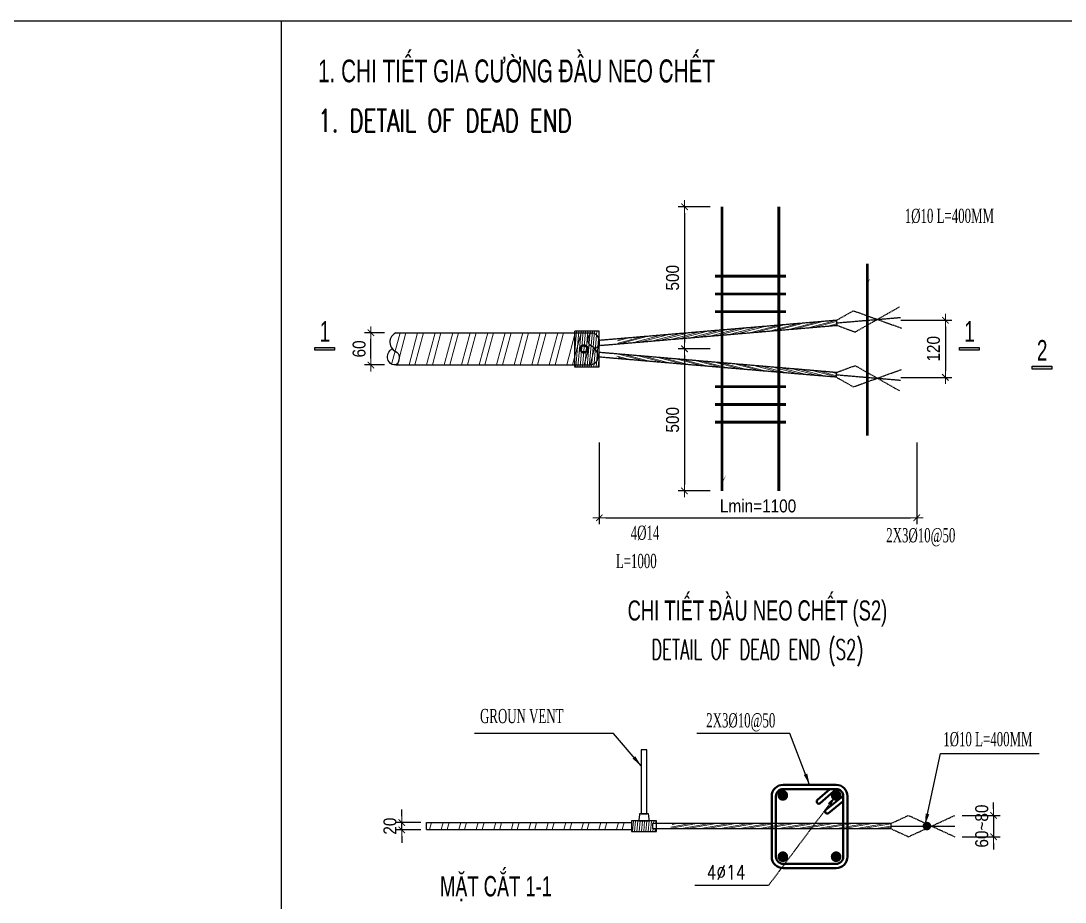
# Model space of a CAD drawing. Header units: millimetres. Extents: x 408913 to 1237273, y -191467 to -86666.
# Drawn here: x 1124516 to 1140679, y -148097 to -134454 of the extents above; entities that cross this region are included whole.
import ezdxf
from ezdxf.enums import TextEntityAlignment as Align

# ---------------------------------------------------------------- set-up
doc = ezdxf.new("R2010")
doc.units = ezdxf.units.MM
doc.header["$LTSCALE"] = 35
doc.header["$PDMODE"] = 3
doc.linetypes.add('DASHED2', pattern=[0.375, 0.25, -0.125])
for name, color, linetype in [('Dimension', 253, 'Continuous'), ('Hatch', 8, 'Continuous'), ('STR.Dim_F-CL-B', 8, 'Continuous'), ('TEXT', 4, 'Continuous'), ('Text25', 7, 'Continuous'), ('Tha', 3, 'DASHED2')]:
    doc.layers.add(name, color=color, linetype=linetype)
for name, color, linetype, lineweight in [('HACTH VAT LIEU', 8, 'Continuous', 9), ('LINKS', 3, 'Continuous', 40), ('NDC_S_DIM', 1, 'Continuous', 9), ('REINF', 4, 'Continuous', 40), ('S-Rebar', 1, 'Continuous', 50)]:
    doc.layers.add(name, color=color, linetype=linetype, lineweight=lineweight)
doc.styles.add('2F', font='')
doc.styles.add('NDC_ARIAL', font='arial.ttf', dxfattribs={"width": 0.85})
doc.styles.add('ROMANS', font='romans', dxfattribs={"width": 0.75, "bigfont": 'vns'})
doc.styles.add('Ros', font='romans.shx', dxfattribs={"width": 0.6})
doc.styles.add('vntime.shx', font='vnsimple.shx', dxfattribs={"width": 0.8})
doc.styles.add('VNTIMEH', font='vntimeh.shx', dxfattribs={"width": 0.8, "bigfont": 'vns.shx'})
doc.styles.get('2F').set_extended_font_data('.VnArial NarrowH')
doc.dimstyles.new('A2_1-10', dxfattribs={"dimscale": 100, "dimtxt": 2, "dimasz": 1, "dimexe": 1, "dimexo": 0, "dimgap": 0.8, "dimtad": 1, "dimdec": 0, "dimlfac": 0.1, "dimdsep": 46, "dimtxsty": 'NDC_ARIAL', "dimblk": 'DIMMARK', "dimcen": 49999.938995, "dimdle": 1.5, "dimclrd": 1, "dimclre": 1, "dimclrt": 3, "dimadec": 0, "dimazin": 0, "dimtfac": 1, "dimtdec": 0, "dimtix": 1, "dimtmove": 2, "dimatfit": 3, "dimfxl": 1, "dimarcsym": 0})
doc.dimstyles.new('S1_20', dxfattribs={"dimscale": 0, "dimtxt": 150, "dimasz": 350, "dimexe": 200, "dimexo": 250, "dimgap": 100, "dimtad": 1, "dimdec": 0, "dimlfac": 0.2, "dimzin": 0, "dimdsep": 46, "dimtxsty": 'Ros', "dimblk": 'DOTSMALL', "dimcen": 0.1, "dimdle": 100, "dimclrd": 67, "dimclre": 23, "dimclrt": 2, "dimadec": 0, "dimazin": 0, "dimtfac": 1, "dimtdec": 0, "dimtix": 1, "dimtmove": 2, "dimatfit": 3, "dimfxl": 1, "dimtolj": 1, "dimtzin": 0, "dimarcsym": 0})

# ---------------------------------------------------------------- blocks, each defined once
blk = doc.blocks.new('DIMMARK')
at = {"layer": 'NDC_S_DIM', "color": 1}
blk.add_line((-1.5, 0), (1, 0), dxfattribs=at)
at = {"layer": 'NDC_S_DIM', "color": 2, "const_width": 0.15}
blk.add_lwpolyline([(-0.5, -0.5), (0.5, 0.5)], dxfattribs=at)
blk = doc.blocks.new('*D446')
at = {"layer": 'DEFPOINTS', "color": 0, "transparency": 16777216}
for p in [(1129934, -139284), (1130143, -139284), (1130143, -139781)]:
    blk.add_point(p, dxfattribs=at)
at = {"layer": 'NDC_S_DIM', "color": 1, "lineweight": -2, "transparency": 16777216}
for p, q in [((1130143, -139284), (1129834, -139284)), ((1129934, -139681), (1129934, -139384)), ((1130143, -139781), (1129834, -139781))]:
    blk.add_line(p, q, dxfattribs=at)
at = {"layer": 'NDC_S_DIM', "color": 1, "lineweight": -2, "transparency": 16777216, "xscale": 100, "yscale": 100, "zscale": 100}
for p, rotation in [((1129934, -139284), 90), ((1129934, -139781), 270)]:
    blk.add_blockref('DIMMARK', p, dxfattribs=dict(at, rotation=rotation))
at = {"layer": 'NDC_S_DIM', "color": 3, "transparency": 16777216, "insert": (1129752, -139533), "char_height": 200, "attachment_point": 5, "rotation": 90, "style": 'NDC_ARIAL'}
blk.add_mtext('60', dxfattribs=at)
blk = doc.blocks.new('DAUCAP')
at = {"layer": 'HACTH VAT LIEU'}
h = blk.add_hatch(dxfattribs=at)
h.set_pattern_fill('ANSI32', color=8, scale=5, angle=325, style=0)
h.set_pattern_definition([(10, (250, 0), (-8.2699945, 46.901469), []), (10, (268.39, -12.877), (-8.2699945, 46.901469), [])])
edge = h.paths.add_edge_path()
edge.add_line((-187429, 384375), (-190494, 384375))
edge.add_spline(control_points=[(-190494, 384375), (-190496, 384374), (-190506, 384360), (-190519, 384350), (-190531, 384340)], knot_values=[767.364284, 767.364284, 767.364284, 767.364284, 774.205303, 818.266051, 818.266051, 818.266051, 818.266051], degree=3, periodic=0)
edge.add_line((-190531, 384340), (-190531, 384337))
edge.add_spline(control_points=[(-190531, 384337), (-190523, 384328), (-190516, 384317), (-190511, 384305)], knot_values=[223.684675, 223.684675, 223.684675, 223.684675, 257.585982, 257.585982, 257.585982, 257.585982], degree=3, periodic=0)
edge.add_line((-190511, 384305), (-187429, 384305))
edge.add_line((-187429, 384305), (-187429, 384375))
at = {"layer": 'Tha'}
for p, q in [((-187429, 384375), (-187179, 384490)), ((-187179, 384490), (-186527, 384190)), ((-187179, 384190), (-186527, 384490)), ((-187429, 384375), (-187429, 384305)), ((-187429, 384340), (-186527, 384340)), ((-187429, 384305), (-187179, 384190))]:
    blk.add_line(p, q, dxfattribs=at)
blk.add_lwpolyline([(-187429, 384375), (-190781, 384375), (-190781, 384305), (-187429, 384305)], dxfattribs=at)
blk = doc.blocks.new('*D447')
at = {"layer": 'DEFPOINTS', "color": 0, "transparency": 16777216}
for p in [(1130412, -146865), (1130709, -146865), (1130709, -146978)]:
    blk.add_point(p, dxfattribs=at)
at = {"layer": 'NDC_S_DIM', "color": 1, "lineweight": -2, "transparency": 16777216}
for p, q in [((1130412, -146765), (1130412, -146665)), ((1130709, -146865), (1130312, -146865)), ((1130412, -146978), (1130412, -146865)), ((1130709, -146978), (1130312, -146978)), ((1130412, -147078), (1130412, -147178))]:
    blk.add_line(p, q, dxfattribs=at)
at = {"layer": 'NDC_S_DIM', "color": 1, "lineweight": -2, "transparency": 16777216, "xscale": 100, "yscale": 100, "zscale": 100}
for p, rotation in [((1130412, -146865), 270), ((1130412, -146978), 90)]:
    blk.add_blockref('DIMMARK', p, dxfattribs=dict(at, rotation=rotation))
at = {"layer": 'NDC_S_DIM', "color": 3, "transparency": 16777216, "insert": (1130229, -146921), "char_height": 200, "attachment_point": 5, "rotation": 90, "style": 'NDC_ARIAL'}
blk.add_mtext('20', dxfattribs=at)
blk = doc.blocks.new('_DOTSMALL')
at = {"color": 0, "linetype": 'ByBlock', "const_width": 0.5}
blk.add_lwpolyline([(-0.0625, 0, 1), (0.0625, 0, 1)], format="xyb", close=True, dxfattribs=at)
blk = doc.blocks.new('*D465')
at = {"layer": 'DEFPOINTS', "color": 0, "transparency": 16777216}
for p in [(1135185, -137332), (1134787, -139531), (1135185, -139531)]:
    blk.add_point(p, dxfattribs=at)
at = {"layer": 'STR.Dim_F-CL-B', "color": 1, "lineweight": -2, "transparency": 16777216}
for p, q in [((1135185, -137332), (1134687, -137332)), ((1134787, -137432), (1134787, -139431)), ((1135185, -139531), (1134687, -139531))]:
    blk.add_line(p, q, dxfattribs=at)
at = {"layer": 'STR.Dim_F-CL-B', "color": 1, "lineweight": -2, "transparency": 16777216, "xscale": 100, "yscale": 100, "zscale": 100}
for p, rotation in [((1134787, -137332), 90), ((1134787, -139531), 270)]:
    blk.add_blockref('DIMMARK', p, dxfattribs=dict(at, rotation=rotation))
at = {"layer": 'STR.Dim_F-CL-B', "color": 3, "transparency": 16777216, "insert": (1134604, -138431), "char_height": 200, "attachment_point": 5, "rotation": 90, "style": 'NDC_ARIAL'}
blk.add_mtext('500', dxfattribs=at)
blk = doc.blocks.new('*D466')
at = {"layer": 'DEFPOINTS', "color": 0, "transparency": 16777216}
for p in [(1135185, -139531), (1134787, -141730), (1135185, -141730)]:
    blk.add_point(p, dxfattribs=at)
at = {"layer": 'STR.Dim_F-CL-B', "color": 1, "lineweight": -2, "transparency": 16777216}
for p, q in [((1135185, -139531), (1134687, -139531)), ((1134787, -139631), (1134787, -141630)), ((1135185, -141730), (1134687, -141730))]:
    blk.add_line(p, q, dxfattribs=at)
at = {"layer": 'STR.Dim_F-CL-B', "color": 1, "lineweight": -2, "transparency": 16777216, "xscale": 100, "yscale": 100, "zscale": 100}
for p, rotation in [((1134787, -139531), 90), ((1134787, -141730), 270)]:
    blk.add_blockref('DIMMARK', p, dxfattribs=dict(at, rotation=rotation))
at = {"layer": 'STR.Dim_F-CL-B', "color": 3, "transparency": 16777216, "insert": (1134604, -140630), "char_height": 200, "attachment_point": 5, "rotation": 90, "style": 'NDC_ARIAL'}
blk.add_mtext('500', dxfattribs=at)
blk = doc.blocks.new('*D469')
at = {"layer": 'DEFPOINTS', "color": 0, "transparency": 16777216}
for p in [(1133468, -140983), (1138384, -140983), (1138384, -142147)]:
    blk.add_point(p, dxfattribs=at)
at = {"layer": 'STR.Dim_F-CL-B', "color": 1, "lineweight": -2, "transparency": 16777216}
for p, q in [((1133468, -140983), (1133468, -142247)), ((1138384, -140983), (1138384, -142247)), ((1133568, -142147), (1138284, -142147))]:
    blk.add_line(p, q, dxfattribs=at)
at = {"layer": 'STR.Dim_F-CL-B', "color": 1, "lineweight": -2, "transparency": 16777216, "xscale": 100, "yscale": 100, "zscale": 100, "rotation": 180}
blk.add_blockref('DIMMARK', (1133468, -142147), dxfattribs=at)
at = {"layer": 'STR.Dim_F-CL-B', "color": 1, "lineweight": -2, "transparency": 16777216, "xscale": 100, "yscale": 100, "zscale": 100}
blk.add_blockref('DIMMARK', (1138384, -142147), dxfattribs=at)
at = {"layer": 'STR.Dim_F-CL-B', "color": 3, "transparency": 16777216, "insert": (1135926, -141965), "char_height": 200, "attachment_point": 5, "style": 'NDC_ARIAL'}
blk.add_mtext('Lmin=1100', dxfattribs=at)
blk = doc.blocks.new('*D472')
at = {"layer": 'DEFPOINTS', "color": 0, "transparency": 16777216}
for p in [(1139086, -146755), (1139086, -147085), (1139571, -147085)]:
    blk.add_point(p, dxfattribs=at)
at = {"layer": 'STR.Dim_F-CL-B', "color": 1, "lineweight": -2, "transparency": 16777216}
for p, q in [((1139571, -146655), (1139571, -146555)), ((1139086, -146755), (1139671, -146755)), ((1139571, -146755), (1139571, -147085)), ((1139086, -147085), (1139671, -147085)), ((1139571, -147185), (1139571, -147285))]:
    blk.add_line(p, q, dxfattribs=at)
at = {"layer": 'STR.Dim_F-CL-B', "color": 1, "lineweight": -2, "transparency": 16777216, "xscale": 100, "yscale": 100, "zscale": 100}
for p, rotation in [((1139571, -146755), 270), ((1139571, -147085), 90)]:
    blk.add_blockref('DIMMARK', p, dxfattribs=dict(at, rotation=rotation))
at = {"layer": 'STR.Dim_F-CL-B', "color": 3, "transparency": 16777216, "insert": (1139389, -146920), "char_height": 200, "attachment_point": 5, "rotation": 90, "style": 'NDC_ARIAL'}
blk.add_mtext('60~80', dxfattribs=at)
blk = doc.blocks.new('*D474')
at = {"layer": 'DEFPOINTS', "color": 0, "transparency": 16777216}
for p in [(1138138, -139088), (1138138, -139973), (1138825, -139973)]:
    blk.add_point(p, dxfattribs=at)
at = {"layer": 'NDC_S_DIM', "color": 1, "lineweight": -2, "transparency": 16777216}
for p, q in [((1138138, -139088), (1138925, -139088)), ((1138825, -139188), (1138825, -139873)), ((1138138, -139973), (1138925, -139973))]:
    blk.add_line(p, q, dxfattribs=at)
at = {"layer": 'NDC_S_DIM', "color": 1, "lineweight": -2, "transparency": 16777216, "xscale": 100, "yscale": 100, "zscale": 100}
for p, rotation in [((1138825, -139088), 90), ((1138825, -139973), 270)]:
    blk.add_blockref('DIMMARK', p, dxfattribs=dict(at, rotation=rotation))
at = {"layer": 'NDC_S_DIM', "color": 3, "transparency": 16777216, "insert": (1138642, -139531), "char_height": 200, "attachment_point": 5, "rotation": 90, "style": 'NDC_ARIAL'}
blk.add_mtext('120', dxfattribs=at)

msp = doc.modelspace()

# ---------------------------------------------------------------- hatches: boundary and pattern name
at = {"layer": 'Dimension', "ltscale": 200}
h = msp.add_hatch(color=1, dxfattribs=at)
h.dxf.hatch_style = 1
h.paths.add_polyline_path([(1129067.5, -139508.3), (1129372.2, -139508.3), (1129372.2, -139552), (1129067.5, -139552)])
h = msp.add_hatch(color=1, dxfattribs=at)
h.dxf.hatch_style = 1
h.paths.add_polyline_path([(1139044.2, -139508.3), (1139348.9, -139508.3), (1139348.9, -139552), (1139044.2, -139552)])
h = msp.add_hatch(color=1, dxfattribs=at)
h.dxf.hatch_style = 1
h.paths.add_polyline_path([(1140168.4, -139801.3), (1140473.1, -139801.3), (1140473.1, -139845), (1140168.4, -139845)])
at = {"layer": 'HACTH VAT LIEU'}
h = msp.add_hatch(dxfattribs=at)
h.set_pattern_fill('ANSI32', color=256, scale=27.5, angle=30, style=0)
h.set_pattern_definition([(75, (1343264.3, -562305.3), (-253.0122, 67.79441), []), (75, (1343371.23, -562243.56), (-253.0122, 67.79441), [])])
edge = h.paths.add_edge_path()
edge.add_spline(control_points=[(1133348.7, -139777.6), (1133378.2, -139764.4), (1133477.4, -139720.1), (1133435.3, -139516.1), (1133269, -139466.8), (1133299.5, -139302.5), (1133344.8, -139284)], knot_values=[0, 0, 0, 0, 83.2165849, 279.3644883, 366.3702352, 524.5268753, 524.5268753, 524.5268753, 524.5268753], degree=3, periodic=0)
edge.add_line((1133344.8, -139284), (1130317.4, -139284))
edge.add_spline(control_points=[(1130317.4, -139284), (1130286.8, -139306.3), (1130236.6, -139369.7), (1130238.5, -139547.1), (1130207.6, -139589.9), (1130239, -139759.1), (1130288, -139781.3)], knot_values=[0, 0, 0, 0, 98.9949494, 270.6020588, 357.6078057, 520.2023936, 520.2023936, 520.2023936, 520.2023936], degree=3, periodic=0)
edge.add_line((1130288, -139781.3), (1133346, -139779))
h = msp.add_hatch(dxfattribs=at)
h.set_pattern_fill('ANSI31', color=256, scale=11, angle=40, style=0)
h.set_pattern_definition([(85, (1343264.29, -563128.25), (-34.7920998, 3.0439143), [])])
h.paths.add_polyline_path([(1133467.7, -139257.9), (1133082.7, -139257.9), (1133082.7, -139807.9), (1133467.7, -139807.9)])
h = msp.add_hatch(dxfattribs=at)
h.set_pattern_fill('ANSI32', color=256, scale=27.5, angle=30, style=0)
h.set_pattern_definition([(75, (1344150.8, -565017.72), (-253.0122, 67.79441), []), (75, (1344257.73, -564955.98), (-253.0122, 67.79441), [])])
h.paths.add_polyline_path([(1133969.2, -146865.2), (1130794.7, -146865.2), (1130794.7, -146975.2), (1133969.2, -146975.2)])
h = msp.add_hatch(dxfattribs=at)
h.set_pattern_fill('ANSI31', color=256, scale=11, angle=40, style=0)
h.set_pattern_definition([(85, (1344150.793, -565017.72), (-34.7920998, 3.0439143), [])])
h.paths.add_polyline_path([(1134291.7, -146881.1), (1134354.2, -146881.1), (1134354.2, -146839.1), (1133969.2, -146839.1), (1133969.2, -147004.1), (1134354.2, -147004.1), (1134354.2, -146958.1), (1134291.7, -146958.1)])

# ---------------------------------------------------------------- linework, layer by layer
at = {"layer": 'Dimension', "color": 1, "ltscale": 200}
for points in [[(1129067.5, -139508.3), (1129372.2, -139508.3), (1129372.2, -139552), (1129067.5, -139552)], [(1139044.2, -139508.3), (1139348.9, -139508.3), (1139348.9, -139552), (1139044.2, -139552)], [(1140168.4, -139801.3), (1140473.1, -139801.3), (1140473.1, -139845), (1140168.4, -139845)]]:
    msp.add_lwpolyline(points, close=True, dxfattribs=at)
at = {"layer": 'Hatch', "color": 9, "linetype": 'Continuous'}
for points in [[(1137641.9, -138488, 0, 99, 0), (1137781.1, -138281.8, 0, 0, 0), (1138235.8, -137672.4, 0, 0, 0), (1139649.8, -137672.4, 0, 0, 0)], [(1136358.2, -140445.6, 0, 99, 0), (1136519.2, -140723.6, 0, 0, 0), (1137655.5, -142670.9, 0, 0, 0), (1139143.4, -142670.9, 0, 0, 0)], [(1135383.5, -141561.9, 0, 99, 0), (1135270.6, -141815.1, 0, 0, 0), (1134878.3, -142600.6, 0, 0, 0), (1133554.7, -142600.6, 0, 0, 0)]]:
    msp.add_lwpolyline(points, format="xyseb", dxfattribs=at)
at = {"layer": 'LINKS'}
for p, q in [((1137035.2, -146346.6), (1136844.4, -146515.9)), ((1137134.7, -146346.6), (1136888.2, -146565.2)), ((1137231.6, -146460.8), (1136975.7, -146668.3)), ((1137244.7, -146535.1), (1137017.2, -146719.6))]:
    msp.add_line(p, q, dxfattribs=at)
for points in [[(1136313.5, -146280.6), (1137134.7, -146280.6, -0.4142136), (1137310.7, -146456.6), (1137310.7, -147394.3, -0.4142136), (1137134.7, -147570.3), (1136313.5, -147570.3, -0.4142136), (1136137.5, -147394.3), (1136137.5, -146456.6, -0.4142136)], [(1136313.5, -146346.6), (1137134.7, -146346.6, -0.4142136), (1137244.7, -146456.6), (1137244.7, -147394.3, -0.4142136), (1137134.7, -147504.3), (1136313.5, -147504.3, -0.4142136), (1136203.5, -147394.3), (1136203.5, -146456.6, -0.4142136)]]:
    msp.add_lwpolyline(points, format="xyb", close=True, dxfattribs=at)
for centre, start, end in [((1136866.3, -146540.5), 131.57623, 311.57623), ((1136996.4, -146694), 129.04169, 309.04169)]:
    msp.add_arc(centre, 33, start, end, dxfattribs=at)
at = {"layer": 'REINF'}
for points, const_width in [([(1136268.3, -146444.8, 1), (1136351.1, -146444.8, 1)], 82.2), ([(1137093.3, -146444.8, 1), (1137176.1, -146444.8, 1)], 82.2), ([(1138506.3, -146919.6, 1), (1138572.6, -146919.6, 1)], 65.8), ([(1136268.3, -147394.3, -1), (1136351.1, -147394.3, -1)], 82.2), ([(1137093.3, -147394.3, -1), (1137176.1, -147394.3, -1)], 82.2)]:
    msp.add_lwpolyline(points, format="xyb", close=True, dxfattribs=dict(at, const_width=const_width))
at = {"layer": 'S-Rebar', "color": 1, "linetype": 'ByBlock', "const_width": 44}
for points in [[(1135368.2, -137332.1), (1135368.2, -141732.6)], [(1136248.2, -137332.1), (1136248.2, -141732.6)], [(1137618.6, -138211.7), (1137618.6, -140873.6)], [(1135258.2, -138406.5), (1136358.2, -138406.5)], [(1135258.2, -138681.5), (1136358.2, -138681.5)], [(1135258.2, -138956.5), (1136358.2, -138956.5)], [(1135258.2, -140117.3), (1136358.2, -140117.3)], [(1135258.2, -140392.3), (1136358.2, -140392.3)], [(1135258.2, -140667.3), (1136358.2, -140667.3)]]:
    msp.add_lwpolyline(points, dxfattribs=at)
at = {"layer": 'STR.Dim_F-CL-B'}
for points in [[(1081461, -134454.2), (1153173, -134454.2)], [(1128542.6, -134454.2), (1128542.6, -186337.2)]]:
    msp.add_lwpolyline(points, dxfattribs=at)
at = {"layer": 'Tha', "linetype": 'Continuous', "ltscale": 1000}
for p, q in [((1130317.4, -139284), (1133348.7, -139284)), ((1130317.4, -139779), (1133348.7, -139779)), ((1130794.7, -146865.2), (1133969.2, -146865.2)), ((1130794.7, -146975.2), (1133969.2, -146975.2))]:
    msp.add_line(p, q, dxfattribs=at)
at = {"layer": 'Tha'}
msp.add_line((1130794.7, -146975.2), (1130794.7, -146865.2), dxfattribs=at)
for points in [[(1133467.7, -139807.9), (1133467.7, -139257.9), (1133082.7, -139257.9), (1133082.7, -139807.9)], [(1134117.7, -146729.1), (1134205.7, -146729.1), (1134205.7, -145738.6), (1134117.7, -145738.6)], [(1134244.2, -146839.1), (1134230.4, -146729.1), (1134092.9, -146729.1), (1134079.2, -146839.1)], [(1134354.2, -147004.1), (1134354.2, -146839.1), (1133969.2, -146839.1), (1133969.2, -147004.1)]]:
    msp.add_lwpolyline(points, close=True, dxfattribs=at)
for radius in [64.4, 47.9]:
    msp.add_circle((1133229, -139532.9), radius, dxfattribs=at)
at = {"layer": 'Tha', "color": 1, "linetype": 'Continuous', "ltscale": 1000}
for points in [[(1130317.4, -139284), (1130240.4, -139361), (1130278.9, -139545.8), (1130354.8, -139604.1), (1130317.4, -139779), (1130214, -139733.9), (1130225, -139563.4), (1130260.9, -139530.8)], [(1133348.7, -139777.6), (1133425.7, -139728.1), (1133387.2, -139515.8), (1133311.3, -139457.5), (1133348.7, -139282.6), (1133452.1, -139355.2), (1133441.1, -139498.2), (1133405.2, -139530.8)]]:
    msp.add_spline(points, degree=3, dxfattribs=at)

# ---------------------------------------------------------------- block references
at = {"layer": 'Tha', "yscale": 1.1, "zscale": 1.1}
for p, xscale, rotation in [((1378269.5, -542988.1), 1.1, 4.842890018998317), ((1378269.5, 263926.5), -1.1, 175.1571099810017)]:
    msp.add_blockref('DAUCAP', p, dxfattribs=dict(at, xscale=xscale, rotation=rotation))
at = {"layer": 'Tha', "xscale": 1.1, "yscale": 1.1, "zscale": 1.1}
msp.add_blockref('DAUCAP', (1344150.8, -569694.1), dxfattribs=at)

# ---------------------------------------------------------------- texts
at = {"color": 2, "style": 'ROMANS', "width": 0.7}
msp.add_text('1. DETAIL OF DEAD END', height=350, dxfattribs=at).set_placement((1129116.2, -136174.4))
at = {"color": 2, "style": 'ROMANS', "width": 0.6}
msp.add_text('DETAIL OF DEAD END (S2)', height=310, dxfattribs=at).set_placement((1135916.4, -144342.1), align=Align.CENTER)
at = {"layer": 'Dimension', "color": 7, "style": 'VNTIMEH', "width": 0.6}
for s, p in [('1%%C10 L=400MM', (1138196.9, -137582.3)), ('4%%C14', (1133955.4, -142488.1)), ('2X3%%C10@50', (1137910.5, -142527.4)), ('L=1000', (1133724.8, -142926.2)), ('2X3%%C10@50', (1135123.9, -145392.5)), ('1%%C10 L=400MM', (1138792.9, -145683.9))]:
    msp.add_text(s, height=220, dxfattribs=at).set_placement(p)
at = {"layer": 'Dimension', "color": 2, "style": 'VNTIMEH', "width": 0.6}
msp.add_text('GROUN VENT', height=220, dxfattribs=at).set_placement((1131623.4, -145326))
at = {"layer": 'TEXT', "color": 7, "linetype": 'Continuous', "style": '2F', "width": 0.8}
msp.add_text('1. chi tiÕt gia c\xadêng ®Çu neo chÕt', height=350, dxfattribs=at).set_placement((1129116.2, -135404.4))
for s, height, p in [('1', 319.4, (1129222.4, -139421.8)), ('1', 319.4, (1139199, -139421.8)), ('2', 319.4, (1140323.3, -139714.9)), ('CHI TIÕT §ÇU NEO CHÕT (S2)', 310, (1135916.4, -143736.9)), ('MÆT C¾T 1-1', 310, (1131870, -148005.4, -2.2))]:
    msp.add_text(s, height=height, dxfattribs=at).set_placement(p, align=Align.CENTER)
at = {"layer": 'Text25', "color": 7, "linetype": 'Continuous', "style": 'vntime.shx', "width": 0.8}
msp.add_text('4%%C14', height=220, dxfattribs=at).set_placement((1135129.2, -147746.4))

# ---------------------------------------------------------------- dimensions: what is measured, and where the dimension line sits
at = {"layer": 'NDC_S_DIM'}
for base, p1, p2, text, picture, middle in [((1138824.5, -139973.3), (1138137.8, -139088.3), (1138137.8, -139973.3), '120', '*D474', (1138642.4, -139530.8)), ((1129934.3, -139284), (1130143.5, -139781.3), (1130143.5, -139284), '60', '*D446', (1129752.2, -139532.6)), ((1130411.5, -146865.2), (1130708.6, -146977.5), (1130708.6, -146865.2), '20', '*D447', (1130229.4, -146921.4))]:
    dim = msp.add_linear_dim(base=base, p1=p1, p2=p2, angle=90, text=text, dimstyle='A2_1-10', dxfattribs=at)
    dim.commit()
    dim.dimension.update_dxf_attribs({"geometry": picture, "text_midpoint": middle})
at = {"layer": 'STR.Dim_F-CL-B'}
for base, p1, p2, text, picture, middle in [((1134786.5, -139530.8), (1135185.1, -137332.1), (1135185.1, -139530.8), '500', '*D465', (1134604.4, -138431.4)), ((1134786.5, -141729.5), (1135185.1, -139530.8), (1135185.1, -141729.5), '500', '*D466', (1134604.4, -140630.2)), ((1139571.4, -147084.6), (1139086, -146754.6), (1139086, -147084.6), '60~80', '*D472', (1139389.3, -146919.6))]:
    dim = msp.add_linear_dim(base=base, p1=p1, p2=p2, angle=90, text=text, dimstyle='A2_1-10', dxfattribs=at)
    dim.commit()
    dim.dimension.update_dxf_attribs({"geometry": picture, "text_midpoint": middle})
dim = msp.add_linear_dim(base=(1138383.8, -142147.5), p1=(1133467.7, -140983.2), p2=(1138383.8, -140983.2), text='Lmin=1100', dimstyle='A2_1-10', dxfattribs=at)
dim.commit()
dim.dimension.update_dxf_attribs({"geometry": '*D469', "text_midpoint": (1135925.7, -141965.4)})

# ---------------------------------------------------------------- leaders
at = {"layer": 'Hatch', "color": 9, "linetype": 'Continuous'}
for points in [[(1134117.7, -145989.3), (1133687.9, -145488.3), (1131539.7, -145488.3)], [(1136724.1, -146280.6), (1136416.1, -145488.3), (1134980, -145488.3)], [(1138511, -146902.7), (1138750.9, -145794.5), (1140276.9, -145794.5)]]:
    msp.add_leader(points, dimstyle='S1_20', override={"dimscale": 1, "dimasz": 175, "dimtad": 0, "dimclrd": 1}, dxfattribs=at)
at = {"layer": 'Tha'}
msp.add_leader([(1137134.7, -146444.8), (1136085.6, -147842.2), (1134947.3, -147842.2)], dimstyle='S1_20', override={"dimscale": 1, "dimasz": 175, "dimtad": 0, "dimclrd": 1}, dxfattribs=at)

doc.saveas('drawing.dxf')
